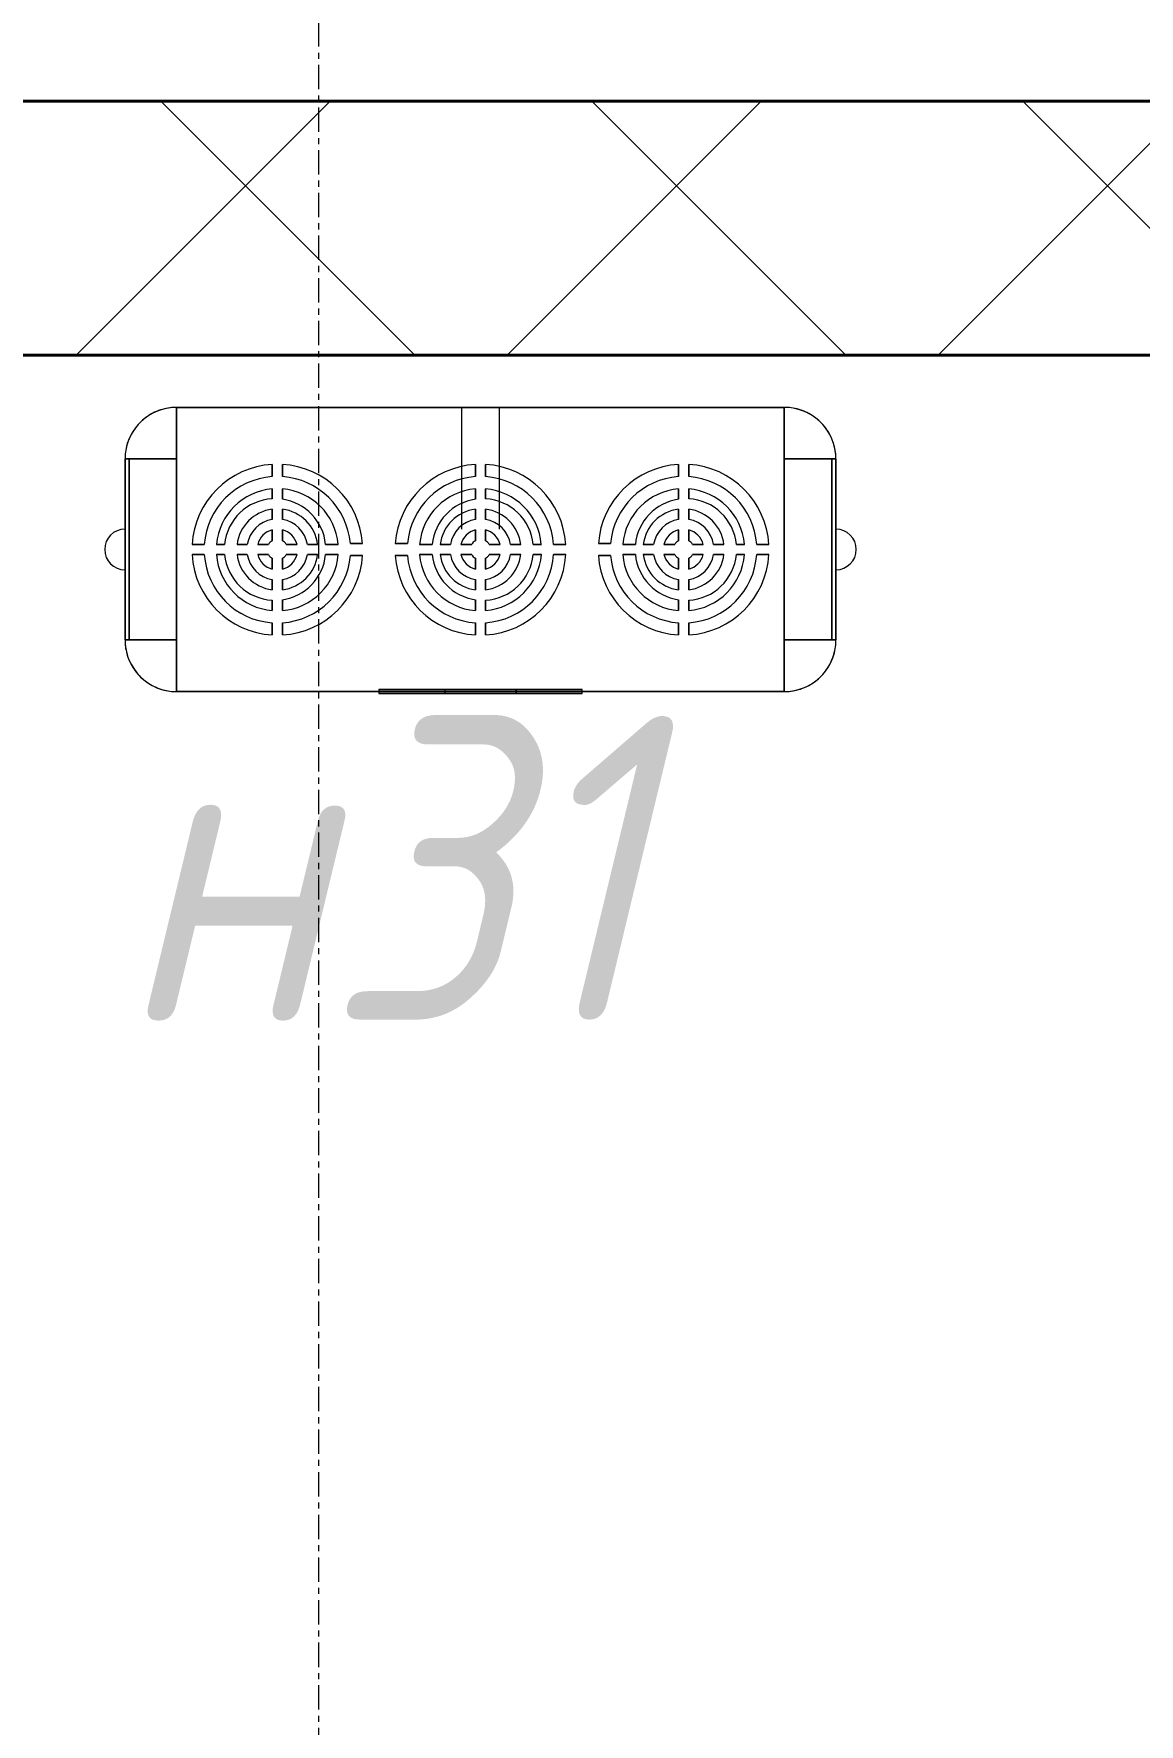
# Model space of a CAD drawing. Header units: millimetres. Extents: x -32954 to 151739, y -65671 to 56243.
# Drawn here: x -22590 to -22046, y -8394 to -7562 of the extents above; entities that cross this region are included whole.
import ezdxf

# ---------------------------------------------------------------- set-up
doc = ezdxf.new("R2010")
doc.units = ezdxf.units.MM
doc.linetypes.add('ADSK_Линия сетки', pattern=[21, 12, -3, 3, -3])
for name, color, linetype, lineweight in [('M-EQPM', 7, 'Continuous', 9), ('M-EQPM-IDEN', 7, 'Continuous', 9), ('Оси', 7, 'Continuous', 9), ('Стены разрез', 7, 'Continuous', 40)]:
    doc.layers.add(name, color=color, linetype=linetype, lineweight=lineweight)
doc.styles.add('GOST Common_I', font='GOST_Common Italic.ttf', dxfattribs={"width": 0.9, "height": 150})

# ---------------------------------------------------------------- blocks, each defined once
blk = doc.blocks.new('Н05-Н31_Бактерицидный облучатель_Дезар-3_5 - Н31_Дезар-5-8000921-О_ТХ_Подвал')
at = {"layer": 'M-EQPM'}
for p, q in [((-44.57, 173), (-44.57, 175)), ((-44.57, 175), (-44.57, 149.57)), ((44.57, 175), (-44.57, 175)), ((44.57, 175), (-44.57, 175)), ((-44.57, 149.57), (-44.57, 175)), ((-44.57, 175), (-44.57, 173)), ((-44.57, 175), (44.57, 175)), ((-44.57, 149.57), (-44.57, 175)), ((-44.57, 175), (-44.57, 149.57)), ((-44.57, 173), (-44.57, 175)), ((-44.57, 175), (-44.57, 173)), ((44.57, 175), (-44.57, 175)), ((-44.57, 175), (44.57, 175)), ((-44.57, 173), (-44.57, 175)), ((-44.57, 175), (-44.57, 173)), ((-44.57, 149.57), (-44.57, 175)), ((-44.57, 175), (-44.57, 149.57)), ((-10, 175), (10, 175)), ((10, 175), (-10, 175)), ((-10, 175), (10, 175)), ((10, 175), (-10, 175)), ((-10, 175), (10, 175)), ((10, 175), (-10, 175)), ((44.57, 149.57), (44.57, 175)), ((44.57, 175), (44.57, 173)), ((44.57, 173), (44.57, 175)), ((44.57, 175), (44.57, 149.57)), ((44.57, 149.57), (44.57, 175)), ((44.57, 175), (44.57, 149.57)), ((44.57, 175), (44.57, 173)), ((44.57, 173), (44.57, 175)), ((44.57, 175), (44.57, 173)), ((44.57, 173), (44.57, 175)), ((44.57, 149.57), (44.57, 175)), ((44.57, 175), (44.57, 149.57)), ((-44.57, 149.57), (-44.57, 173)), ((44.57, 173), (-44.57, 173)), ((44.57, 173), (-44.57, 173)), ((-44.57, 173), (-44.57, 149.57)), ((-44.57, 173), (44.57, 173)), ((-44.57, 173), (44.57, 173)), ((44.57, 173), (-44.57, 173)), ((-44.57, 173), (44.57, 173)), ((-44.57, 173), (44.57, 173)), ((44.57, 173), (-44.57, 173)), ((44.57, 173), (44.57, 149.57)), ((44.57, 149.57), (44.57, 173)), ((-44.57, 149.57), (-70, 149.57)), ((-70, 149.57), (-44.57, 149.57)), ((-70, 149.57), (-70, -149.57)), ((-70, -149.57), (-70, 149.57)), ((-70, 149.57), (-70, -149.57)), ((70, 149.57), (-70, 149.57)), ((-70, 149.57), (-44.57, 149.57)), ((-70, 149.57), (-70, -149.57)), ((-44.57, 149.57), (-70, 149.57)), ((-70, 149.57), (-44.57, 149.57)), ((-44.57, 149.57), (-70, 149.57)), ((-70, 149.57), (70, 149.57)), ((-70, -149.57), (-70, 149.57)), ((44.57, 149.57), (-44.57, 149.57)), ((-44.57, 149.57), (44.57, 149.57)), ((44.57, 149.57), (-44.57, 149.57)), ((-44.57, 149.57), (44.57, 149.57)), ((-44.57, 149.57), (44.57, 149.57)), ((44.57, 149.57), (-44.57, 149.57)), ((-2.5, 141.99), (-2.5, 135.98)), ((-2.5, 135.98), (-2.5, 141.99)), ((-2.5, 135.98), (-2.5, 141.99)), ((-2.5, 141.99), (-2.5, 135.98)), ((2.5, 135.99), (2.5, 142)), ((2.5, 142), (2.5, 135.99)), ((2.5, 142), (2.5, 135.99)), ((2.5, 135.99), (2.5, 142)), ((44.57, 149.57), (70, 149.57)), ((70, 149.57), (44.57, 149.57)), ((44.57, 149.57), (70, 149.57)), ((44.57, 149.57), (70, 149.57)), ((70, 149.57), (44.57, 149.57)), ((70, 149.57), (44.57, 149.57)), ((70, -149.57), (70, 149.57)), ((70, 149.57), (70, -149.57)), ((70, -149.57), (70, 149.57)), ((70, 149.57), (70, -149.57)), ((70, -149.57), (70, 149.57)), ((-2.5, 129.96), (-2.5, 126)), ((-2.5, 126), (-2.5, 129.96)), ((-2.5, 126), (-2.5, 129.96)), ((-2.5, 129.96), (-2.5, 126)), ((2.5, 126), (2.5, 129.98)), ((2.5, 129.98), (2.5, 126)), ((2.5, 129.98), (2.5, 126)), ((2.5, 126), (2.5, 129.98)), ((-2.5, 119.84), (-2.5, 114.79)), ((-2.5, 114.79), (-2.5, 119.84)), ((-2.5, 114.79), (-2.5, 119.84)), ((-2.5, 119.84), (-2.5, 114.79)), ((2.5, 114.79), (2.5, 119.84)), ((2.5, 119.84), (2.5, 114.79)), ((2.5, 119.84), (2.5, 114.79)), ((2.5, 114.79), (2.5, 119.84)), ((-2.5, 109.68), (-2.5, 104.33)), ((-2.5, 104.33), (-2.5, 109.68)), ((-2.5, 104.33), (-2.5, 109.68)), ((-2.5, 109.68), (-2.5, 104.33)), ((2.5, 104.33), (2.5, 109.68)), ((2.5, 109.68), (2.5, 104.33)), ((2.5, 109.68), (2.5, 104.33)), ((2.5, 104.33), (2.5, 109.68)), ((-35.87, 102.51), (-41.88, 102.51)), ((-41.88, 102.51), (-35.87, 102.51)), ((-41.88, 102.51), (-35.87, 102.51)), ((-35.87, 102.51), (-41.88, 102.51)), ((-24.96, 102.51), (-29.85, 102.51)), ((-29.85, 102.51), (-24.96, 102.51)), ((-29.85, 102.51), (-24.96, 102.51)), ((-24.96, 102.51), (-29.85, 102.51)), ((-14.79, 102.5), (-19.84, 102.5)), ((-19.84, 102.5), (-14.79, 102.5)), ((-19.84, 102.5), (-14.79, 102.5)), ((-14.79, 102.5), (-19.84, 102.5)), ((-4.33, 102.5), (-9.68, 102.5)), ((-9.68, 102.5), (-4.33, 102.5)), ((-9.68, 102.5), (-4.33, 102.5)), ((-4.33, 102.5), (-9.68, 102.5)), ((9.68, 102.5), (4.33, 102.5)), ((4.33, 102.5), (9.68, 102.5)), ((4.33, 102.5), (9.68, 102.5)), ((9.68, 102.5), (4.33, 102.5)), ((19.84, 102.5), (14.79, 102.5)), ((14.79, 102.5), (19.84, 102.5)), ((14.79, 102.5), (19.84, 102.5)), ((19.84, 102.5), (14.79, 102.5)), ((30.08, 102.51), (24.96, 102.51)), ((24.96, 102.51), (30.08, 102.51)), ((24.96, 102.51), (30.08, 102.51)), ((30.08, 102.51), (24.96, 102.51)), ((42.11, 102.51), (36.1, 102.51)), ((36.1, 102.51), (42.11, 102.51)), ((36.1, 102.51), (42.11, 102.51)), ((42.11, 102.51), (36.1, 102.51)), ((-41.88, 97.51), (-35.87, 97.51)), ((-35.87, 97.51), (-41.88, 97.51)), ((-35.87, 97.51), (-41.88, 97.51)), ((-41.88, 97.51), (-35.87, 97.51)), ((-29.85, 97.51), (-24.74, 97.51)), ((-24.74, 97.51), (-29.85, 97.51)), ((-24.74, 97.51), (-29.85, 97.51)), ((-29.85, 97.51), (-24.74, 97.51)), ((-19.84, 97.5), (-14.79, 97.5)), ((-14.79, 97.5), (-19.84, 97.5)), ((-14.79, 97.5), (-19.84, 97.5)), ((-19.84, 97.5), (-14.79, 97.5)), ((-9.68, 97.5), (-4.33, 97.5)), ((-4.33, 97.5), (-9.68, 97.5)), ((-4.33, 97.5), (-9.68, 97.5)), ((-9.68, 97.5), (-4.33, 97.5)), ((-2.5, 95.67), (-2.5, 90.32)), ((-2.5, 90.32), (-2.5, 95.67)), ((-2.5, 90.32), (-2.5, 95.67)), ((-2.5, 95.67), (-2.5, 90.32)), ((2.5, 90.32), (2.5, 95.67)), ((2.5, 95.67), (2.5, 90.32)), ((2.5, 95.67), (2.5, 90.32)), ((2.5, 90.32), (2.5, 95.67)), ((4.33, 97.5), (9.68, 97.5)), ((9.68, 97.5), (4.33, 97.5)), ((9.68, 97.5), (4.33, 97.5)), ((4.33, 97.5), (9.68, 97.5)), ((14.79, 97.5), (19.84, 97.5)), ((19.84, 97.5), (14.79, 97.5)), ((19.84, 97.5), (14.79, 97.5)), ((14.79, 97.5), (19.84, 97.5)), ((24.74, 97.51), (30.08, 97.51)), ((30.08, 97.51), (24.74, 97.51)), ((30.08, 97.51), (24.74, 97.51)), ((24.74, 97.51), (30.08, 97.51)), ((36.1, 97.51), (42.11, 97.51)), ((42.11, 97.51), (36.1, 97.51)), ((42.11, 97.51), (36.1, 97.51)), ((36.1, 97.51), (42.11, 97.51)), ((-2.5, 85.21), (-2.5, 80.16)), ((-2.5, 80.16), (-2.5, 85.21)), ((-2.5, 80.16), (-2.5, 85.21)), ((-2.5, 85.21), (-2.5, 80.16)), ((2.5, 80.16), (2.5, 85.21)), ((2.5, 85.21), (2.5, 80.16)), ((2.5, 85.21), (2.5, 80.16)), ((2.5, 80.16), (2.5, 85.21)), ((-2.5, 76.25), (-2.5, 70.04)), ((-2.5, 70.04), (-2.5, 76.25)), ((-2.5, 70.04), (-2.5, 76.25)), ((-2.5, 76.25), (-2.5, 70.04)), ((2.5, 70.02), (2.5, 76.25)), ((2.5, 76.25), (2.5, 70.02)), ((2.5, 76.25), (2.5, 70.02)), ((2.5, 70.02), (2.5, 76.25)), ((-3.02, 64.07), (-3.02, 58.05)), ((-3.02, 58.05), (-3.02, 64.07)), ((-3.02, 58.05), (-3.02, 64.07)), ((-3.02, 64.07), (-3.02, 58.05)), ((2.98, 58.03), (2.98, 64.04)), ((2.98, 64.04), (2.98, 58.03)), ((2.98, 64.04), (2.98, 58.03)), ((2.98, 58.03), (2.98, 64.04)), ((71, 50), (69, 50)), ((69, 50), (69, -50)), ((69, -50), (69, 50)), ((71, 50), (71, -50)), ((71, -50), (71, 50)), ((-2.5, 41.99), (-2.5, 35.98)), ((-2.5, 35.98), (-2.5, 41.99)), ((-2.5, 35.98), (-2.5, 41.99)), ((-2.5, 41.99), (-2.5, 35.98)), ((2.5, 35.99), (2.5, 42)), ((2.5, 42), (2.5, 35.99)), ((2.5, 42), (2.5, 35.99)), ((2.5, 35.99), (2.5, 42)), ((-2.5, 29.96), (-2.5, 26)), ((-2.5, 26), (-2.5, 29.96)), ((-2.5, 26), (-2.5, 29.96)), ((-2.5, 29.96), (-2.5, 26)), ((2.5, 26), (2.5, 29.98)), ((2.5, 29.98), (2.5, 26)), ((2.5, 29.98), (2.5, 26)), ((2.5, 26), (2.5, 29.98)), ((-2.5, 19.84), (-2.5, 14.79)), ((-2.5, 14.79), (-2.5, 19.84)), ((-2.5, 14.79), (-2.5, 19.84)), ((-2.5, 19.84), (-2.5, 14.79)), ((2.5, 14.79), (2.5, 19.84)), ((2.5, 19.84), (2.5, 14.79)), ((2.5, 19.84), (2.5, 14.79)), ((2.5, 14.79), (2.5, 19.84)), ((69, 17.5), (69, -17.5)), ((69, -17.5), (69, 17.5)), ((71, 17.5), (69, 17.5)), ((69, 17.5), (71, 17.5)), ((69, 17.5), (69, -17.5)), ((69, -17.5), (69, 17.5)), ((71, 17.5), (69, 17.5)), ((69, 17.5), (71, 17.5)), ((71, 17.5), (71, -17.5)), ((71, -17.5), (71, 17.5)), ((71, 17.5), (71, -17.5)), ((71, -17.5), (71, 17.5)), ((-10, 9.31), (-70, 9.31)), ((-2.5, 9.68), (-2.5, 4.33)), ((-2.5, 4.33), (-2.5, 9.68)), ((-2.5, 4.33), (-2.5, 9.68)), ((-2.5, 9.68), (-2.5, 4.33)), ((2.5, 4.33), (2.5, 9.68)), ((2.5, 9.68), (2.5, 4.33)), ((2.5, 9.68), (2.5, 4.33)), ((2.5, 4.33), (2.5, 9.68)), ((-70, 0), (-70, 0)), ((-70, 0), (-70, 0)), ((-35.87, 2.51), (-41.88, 2.51)), ((-41.88, 2.51), (-35.87, 2.51)), ((-41.88, 2.51), (-35.87, 2.51)), ((-35.87, 2.51), (-41.88, 2.51)), ((-24.96, 2.51), (-29.85, 2.51)), ((-29.85, 2.51), (-24.96, 2.51)), ((-29.85, 2.51), (-24.96, 2.51)), ((-24.96, 2.51), (-29.85, 2.51)), ((-14.79, 2.5), (-19.84, 2.5)), ((-19.84, 2.5), (-14.79, 2.5)), ((-19.84, 2.5), (-14.79, 2.5)), ((-14.79, 2.5), (-19.84, 2.5)), ((-10, 0), (-10, 0)), ((-10, 0), (-10, 0)), ((-4.33, 2.5), (-9.68, 2.5)), ((-9.68, 2.5), (-4.33, 2.5)), ((-9.68, 2.5), (-4.33, 2.5)), ((-4.33, 2.5), (-9.68, 2.5)), ((9.68, 2.5), (4.33, 2.5)), ((4.33, 2.5), (9.68, 2.5)), ((4.33, 2.5), (9.68, 2.5)), ((9.68, 2.5), (4.33, 2.5)), ((19.84, 2.5), (14.79, 2.5)), ((14.79, 2.5), (19.84, 2.5)), ((14.79, 2.5), (19.84, 2.5)), ((19.84, 2.5), (14.79, 2.5)), ((30.08, 2.51), (24.96, 2.51)), ((24.96, 2.51), (30.08, 2.51)), ((24.96, 2.51), (30.08, 2.51)), ((30.08, 2.51), (24.96, 2.51)), ((42.11, 2.51), (36.1, 2.51)), ((36.1, 2.51), (42.11, 2.51)), ((36.1, 2.51), (42.11, 2.51)), ((42.11, 2.51), (36.1, 2.51)), ((-41.88, -2.49), (-35.87, -2.49)), ((-35.87, -2.49), (-41.88, -2.49)), ((-35.87, -2.49), (-41.88, -2.49)), ((-41.88, -2.49), (-35.87, -2.49)), ((-29.85, -2.49), (-24.74, -2.49)), ((-24.74, -2.49), (-29.85, -2.49)), ((-24.74, -2.49), (-29.85, -2.49)), ((-29.85, -2.49), (-24.74, -2.49)), ((-19.84, -2.5), (-14.79, -2.5)), ((-14.79, -2.5), (-19.84, -2.5)), ((-14.79, -2.5), (-19.84, -2.5)), ((-19.84, -2.5), (-14.79, -2.5)), ((-9.68, -2.5), (-4.33, -2.5)), ((-4.33, -2.5), (-9.68, -2.5)), ((-4.33, -2.5), (-9.68, -2.5)), ((-9.68, -2.5), (-4.33, -2.5)), ((-2.5, -4.33), (-2.5, -9.68)), ((-2.5, -9.68), (-2.5, -4.33)), ((-2.5, -9.68), (-2.5, -4.33)), ((-2.5, -4.33), (-2.5, -9.68)), ((2.5, -9.68), (2.5, -4.33)), ((2.5, -4.33), (2.5, -9.68)), ((2.5, -4.33), (2.5, -9.68)), ((2.5, -9.68), (2.5, -4.33)), ((4.33, -2.5), (9.68, -2.5)), ((9.68, -2.5), (4.33, -2.5)), ((9.68, -2.5), (4.33, -2.5)), ((4.33, -2.5), (9.68, -2.5)), ((14.79, -2.5), (19.84, -2.5)), ((19.84, -2.5), (14.79, -2.5)), ((19.84, -2.5), (14.79, -2.5)), ((14.79, -2.5), (19.84, -2.5)), ((24.74, -2.49), (30.08, -2.49)), ((30.08, -2.49), (24.74, -2.49)), ((30.08, -2.49), (24.74, -2.49)), ((24.74, -2.49), (30.08, -2.49)), ((36.1, -2.49), (42.11, -2.49)), ((42.11, -2.49), (36.1, -2.49)), ((42.11, -2.49), (36.1, -2.49)), ((36.1, -2.49), (42.11, -2.49)), ((-70, -9.31), (-10, -9.31)), ((-2.5, -14.79), (-2.5, -19.84)), ((-2.5, -19.84), (-2.5, -14.79)), ((-2.5, -19.84), (-2.5, -14.79)), ((-2.5, -14.79), (-2.5, -19.84)), ((2.5, -19.84), (2.5, -14.79)), ((2.5, -14.79), (2.5, -19.84)), ((2.5, -14.79), (2.5, -19.84)), ((2.5, -19.84), (2.5, -14.79)), ((-2.5, -23.75), (-2.5, -29.96)), ((-2.5, -29.96), (-2.5, -23.75)), ((-2.5, -29.96), (-2.5, -23.75)), ((-2.5, -23.75), (-2.5, -29.96)), ((2.5, -29.98), (2.5, -23.75)), ((2.5, -23.75), (2.5, -29.98)), ((2.5, -23.75), (2.5, -29.98)), ((2.5, -29.98), (2.5, -23.75)), ((69, -17.5), (71, -17.5)), ((69, -17.5), (71, -17.5)), ((69, -17.5), (71, -17.5)), ((69, -17.5), (71, -17.5)), ((-3.02, -35.93), (-3.02, -41.95)), ((-3.02, -41.95), (-3.02, -35.93)), ((-3.02, -41.95), (-3.02, -35.93)), ((-3.02, -35.93), (-3.02, -41.95)), ((2.98, -41.97), (2.98, -35.96)), ((2.98, -35.96), (2.98, -41.97)), ((2.98, -35.96), (2.98, -41.97)), ((2.98, -41.97), (2.98, -35.96)), ((-3.02, -58.05), (-3.02, -64.07)), ((-3.02, -64.07), (-3.02, -58.05)), ((-3.02, -64.07), (-3.02, -58.05)), ((-3.02, -58.05), (-3.02, -64.07)), ((2.98, -64.04), (2.98, -58.03)), ((2.98, -58.03), (2.98, -64.04)), ((2.98, -58.03), (2.98, -64.04)), ((2.98, -64.04), (2.98, -58.03)), ((69, -50), (71, -50)), ((-2.5, -70.04), (-2.5, -76.25)), ((-2.5, -76.25), (-2.5, -70.04)), ((-2.5, -76.25), (-2.5, -70.04)), ((-2.5, -70.04), (-2.5, -76.25)), ((2.5, -76.25), (2.5, -70.02)), ((2.5, -70.02), (2.5, -76.25)), ((2.5, -70.02), (2.5, -76.25)), ((2.5, -76.25), (2.5, -70.02)), ((-2.5, -80.16), (-2.5, -85.21)), ((-2.5, -85.21), (-2.5, -80.16)), ((-2.5, -85.21), (-2.5, -80.16)), ((-2.5, -80.16), (-2.5, -85.21)), ((2.5, -85.21), (2.5, -80.16)), ((2.5, -80.16), (2.5, -85.21)), ((2.5, -80.16), (2.5, -85.21)), ((2.5, -85.21), (2.5, -80.16)), ((-2.5, -90.32), (-2.5, -95.67)), ((-2.5, -95.67), (-2.5, -90.32)), ((-2.5, -95.67), (-2.5, -90.32)), ((-2.5, -90.32), (-2.5, -95.67)), ((2.5, -95.67), (2.5, -90.32)), ((2.5, -90.32), (2.5, -95.67)), ((2.5, -90.32), (2.5, -95.67)), ((2.5, -95.67), (2.5, -90.32)), ((-35.87, -97.51), (-41.88, -97.51)), ((-41.88, -97.51), (-35.87, -97.51)), ((-41.88, -97.51), (-35.87, -97.51)), ((-35.87, -97.51), (-41.88, -97.51)), ((-24.74, -97.51), (-29.85, -97.51)), ((-29.85, -97.51), (-24.74, -97.51)), ((-29.85, -97.51), (-24.74, -97.51)), ((-24.74, -97.51), (-29.85, -97.51)), ((-14.79, -97.5), (-19.84, -97.5)), ((-19.84, -97.5), (-14.79, -97.5)), ((-19.84, -97.5), (-14.79, -97.5)), ((-14.79, -97.5), (-19.84, -97.5)), ((-4.33, -97.5), (-9.68, -97.5)), ((-9.68, -97.5), (-4.33, -97.5)), ((-9.68, -97.5), (-4.33, -97.5)), ((-4.33, -97.5), (-9.68, -97.5)), ((9.68, -97.5), (4.33, -97.5)), ((4.33, -97.5), (9.68, -97.5)), ((4.33, -97.5), (9.68, -97.5)), ((9.68, -97.5), (4.33, -97.5)), ((19.84, -97.5), (14.79, -97.5)), ((14.79, -97.5), (19.84, -97.5)), ((14.79, -97.5), (19.84, -97.5)), ((19.84, -97.5), (14.79, -97.5)), ((30.08, -97.51), (24.74, -97.51)), ((24.74, -97.51), (30.08, -97.51)), ((24.74, -97.51), (30.08, -97.51)), ((30.08, -97.51), (24.74, -97.51)), ((42.11, -97.51), (36.1, -97.51)), ((36.1, -97.51), (42.11, -97.51)), ((36.1, -97.51), (42.11, -97.51)), ((42.11, -97.51), (36.1, -97.51)), ((-41.88, -102.51), (-35.87, -102.51)), ((-35.87, -102.51), (-41.88, -102.51)), ((-35.87, -102.51), (-41.88, -102.51)), ((-41.88, -102.51), (-35.87, -102.51)), ((-29.85, -102.51), (-24.96, -102.51)), ((-24.96, -102.51), (-29.85, -102.51)), ((-24.96, -102.51), (-29.85, -102.51)), ((-29.85, -102.51), (-24.96, -102.51)), ((-19.84, -102.5), (-14.79, -102.5)), ((-14.79, -102.5), (-19.84, -102.5)), ((-14.79, -102.5), (-19.84, -102.5)), ((-19.84, -102.5), (-14.79, -102.5)), ((-9.68, -102.5), (-4.33, -102.5)), ((-4.33, -102.5), (-9.68, -102.5)), ((-4.33, -102.5), (-9.68, -102.5)), ((-9.68, -102.5), (-4.33, -102.5)), ((-2.5, -104.33), (-2.5, -109.68)), ((-2.5, -109.68), (-2.5, -104.33)), ((-2.5, -109.68), (-2.5, -104.33)), ((-2.5, -104.33), (-2.5, -109.68)), ((2.5, -109.68), (2.5, -104.33)), ((2.5, -104.33), (2.5, -109.68)), ((2.5, -104.33), (2.5, -109.68)), ((2.5, -109.68), (2.5, -104.33)), ((4.33, -102.5), (9.68, -102.5)), ((9.68, -102.5), (4.33, -102.5)), ((9.68, -102.5), (4.33, -102.5)), ((4.33, -102.5), (9.68, -102.5)), ((14.79, -102.5), (19.84, -102.5)), ((19.84, -102.5), (14.79, -102.5)), ((19.84, -102.5), (14.79, -102.5)), ((14.79, -102.5), (19.84, -102.5)), ((24.96, -102.51), (30.08, -102.51)), ((30.08, -102.51), (24.96, -102.51)), ((30.08, -102.51), (24.96, -102.51)), ((24.96, -102.51), (30.08, -102.51)), ((36.1, -102.51), (42.11, -102.51)), ((42.11, -102.51), (36.1, -102.51)), ((42.11, -102.51), (36.1, -102.51)), ((36.1, -102.51), (42.11, -102.51)), ((-2.5, -114.79), (-2.5, -119.84)), ((-2.5, -119.84), (-2.5, -114.79)), ((-2.5, -119.84), (-2.5, -114.79)), ((-2.5, -114.79), (-2.5, -119.84)), ((2.5, -119.84), (2.5, -114.79)), ((2.5, -114.79), (2.5, -119.84)), ((2.5, -114.79), (2.5, -119.84)), ((2.5, -119.84), (2.5, -114.79)), ((-2.5, -126), (-2.5, -129.96)), ((-2.5, -129.96), (-2.5, -126)), ((-2.5, -129.96), (-2.5, -126)), ((-2.5, -126), (-2.5, -129.96)), ((2.5, -129.98), (2.5, -126)), ((2.5, -126), (2.5, -129.98)), ((2.5, -126), (2.5, -129.98)), ((2.5, -129.98), (2.5, -126)), ((-2.5, -135.98), (-2.5, -141.99)), ((-2.5, -141.99), (-2.5, -135.98)), ((-2.5, -141.99), (-2.5, -135.98)), ((-2.5, -135.98), (-2.5, -141.99)), ((2.5, -142), (2.5, -135.99)), ((2.5, -135.99), (2.5, -142)), ((2.5, -135.99), (2.5, -142)), ((2.5, -142), (2.5, -135.99)), ((-44.57, -149.57), (-70, -149.57)), ((-70, -149.57), (-44.57, -149.57)), ((-44.57, -149.57), (-70, -149.57)), ((-70, -149.57), (70, -149.57)), ((70, -149.57), (-70, -149.57)), ((-70, -149.57), (-44.57, -149.57)), ((-44.57, -149.57), (-70, -149.57)), ((-70, -149.57), (-44.57, -149.57)), ((-44.57, -149.57), (-44.57, -173)), ((-44.57, -175), (-44.57, -149.57)), ((44.57, -149.57), (-44.57, -149.57)), ((-44.57, -149.57), (44.57, -149.57)), ((-44.57, -149.57), (-44.57, -175)), ((-44.57, -175), (-44.57, -149.57)), ((-44.57, -149.57), (-44.57, -175)), ((-44.57, -173), (-44.57, -149.57)), ((44.57, -149.57), (-44.57, -149.57)), ((-44.57, -149.57), (44.57, -149.57)), ((44.57, -149.57), (-44.57, -149.57)), ((-44.57, -149.57), (44.57, -149.57)), ((-44.57, -149.57), (-44.57, -175)), ((-44.57, -175), (-44.57, -149.57)), ((44.57, -149.57), (44.57, -175)), ((44.57, -173), (44.57, -149.57)), ((44.57, -149.57), (70, -149.57)), ((70, -149.57), (44.57, -149.57)), ((44.57, -149.57), (44.57, -175)), ((44.57, -175), (44.57, -149.57)), ((44.57, -149.57), (44.57, -173)), ((44.57, -175), (44.57, -149.57)), ((70, -149.57), (44.57, -149.57)), ((44.57, -149.57), (70, -149.57)), ((44.57, -149.57), (70, -149.57)), ((70, -149.57), (44.57, -149.57)), ((44.57, -149.57), (44.57, -175)), ((44.57, -175), (44.57, -149.57)), ((-44.57, -173), (-44.57, -175)), ((44.57, -173), (-44.57, -173)), ((44.57, -173), (-44.57, -173)), ((-44.57, -175), (-44.57, -173)), ((-44.57, -173), (44.57, -173)), ((-44.57, -173), (44.57, -173)), ((-44.57, -175), (-44.57, -173)), ((-44.57, -173), (44.57, -173)), ((44.57, -173), (-44.57, -173)), ((-44.57, -173), (-44.57, -175)), ((44.57, -173), (-44.57, -173)), ((-44.57, -175), (-44.57, -173)), ((-44.57, -173), (44.57, -173)), ((-44.57, -173), (-44.57, -175)), ((44.57, -175), (44.57, -173)), ((44.57, -173), (44.57, -175)), ((44.57, -173), (44.57, -175)), ((44.57, -175), (44.57, -173)), ((44.57, -173), (44.57, -175)), ((44.57, -175), (44.57, -173)), ((-44.57, -175), (44.57, -175)), ((44.57, -175), (-44.57, -175)), ((-44.57, -175), (44.57, -175)), ((-44.57, -175), (44.57, -175)), ((44.57, -175), (-44.57, -175)), ((10, -175), (-10, -175)), ((-10, -175), (10, -175)), ((10, -175), (-10, -175)), ((-10, -175), (10, -175)), ((10, -175), (-10, -175)), ((-10, -175), (10, -175))]:
    blk.add_line(p, q, dxfattribs=at)
at = {"layer": 'M-EQPM', "flags": 128}
for points in [[(-44.57, 175), (-45.59, 174.98), (-46.61, 174.92), (-47.62, 174.82), (-48.62, 174.68), (-49.63, 174.49), (-50.62, 174.27), (-51.6, 174.01), (-52.57, 173.71), (-53.53, 173.37), (-54.48, 172.99), (-55.4, 172.58), (-56.32, 172.13), (-57.21, 171.64), (-58.08, 171.12), (-58.93, 170.56), (-59.76, 169.97), (-60.56, 169.34), (-61.34, 168.69), (-62.09, 168), (-62.81, 167.29), (-63.51, 166.54), (-64.17, 165.77), (-64.8, 164.98), (-65.4, 164.16), (-65.97, 163.31), (-66.5, 162.45), (-67, 161.56), (-67.46, 160.65), (-67.88, 159.73), (-68.27, 158.79), (-68.62, 157.83), (-68.93, 156.86), (-69.2, 155.88), (-69.44, 154.89), (-69.63, 153.9), (-69.78, 152.89), (-69.9, 151.88), (-69.97, 150.87), (-70, 149.85), (-70, 149.57)], [(70, 149.57), (69.98, 150.59), (69.92, 151.61), (69.82, 152.62), (69.68, 153.62), (69.49, 154.63), (69.27, 155.62), (69.01, 156.6), (68.71, 157.57), (68.37, 158.53), (67.99, 159.48), (67.58, 160.4), (67.13, 161.32), (66.64, 162.21), (66.12, 163.08), (65.56, 163.93), (64.97, 164.76), (64.34, 165.56), (63.69, 166.34), (63, 167.09), (62.29, 167.81), (61.54, 168.51), (60.77, 169.17), (59.98, 169.8), (59.16, 170.4), (58.31, 170.97), (57.45, 171.5), (56.56, 172), (55.65, 172.46), (54.73, 172.88), (53.79, 173.27), (52.83, 173.62), (51.86, 173.93), (50.88, 174.2), (49.89, 174.44), (48.9, 174.63), (47.89, 174.78), (46.88, 174.9), (45.87, 174.97), (44.85, 175), (44.57, 175)], [(-70, -149.57), (-69.98, -150.59), (-69.92, -151.61), (-69.82, -152.62), (-69.68, -153.62), (-69.49, -154.63), (-69.27, -155.62), (-69.01, -156.6), (-68.71, -157.57), (-68.37, -158.53), (-67.99, -159.48), (-67.58, -160.4), (-67.13, -161.32), (-66.64, -162.21), (-66.12, -163.08), (-65.56, -163.93), (-64.97, -164.76), (-64.34, -165.56), (-63.69, -166.34), (-63, -167.09), (-62.29, -167.81), (-61.54, -168.51), (-60.77, -169.17), (-59.98, -169.8), (-59.16, -170.4), (-58.31, -170.97), (-57.45, -171.5), (-56.56, -172), (-55.65, -172.46), (-54.73, -172.88), (-53.79, -173.27), (-52.83, -173.62), (-51.86, -173.93), (-50.88, -174.2), (-49.89, -174.44), (-48.9, -174.63), (-47.89, -174.78), (-46.88, -174.9), (-45.87, -174.97), (-44.85, -175), (-44.57, -175)], [(44.57, -175), (45.59, -174.98), (46.61, -174.92), (47.62, -174.82), (48.62, -174.68), (49.63, -174.49), (50.62, -174.27), (51.6, -174.01), (52.57, -173.71), (53.53, -173.37), (54.48, -172.99), (55.4, -172.58), (56.32, -172.13), (57.21, -171.64), (58.08, -171.12), (58.93, -170.56), (59.76, -169.97), (60.56, -169.34), (61.34, -168.69), (62.09, -168), (62.81, -167.29), (63.51, -166.54), (64.17, -165.77), (64.8, -164.98), (65.4, -164.16), (65.97, -163.31), (66.5, -162.45), (67, -161.56), (67.46, -160.65), (67.88, -159.73), (68.27, -158.79), (68.62, -157.83), (68.93, -156.86), (69.2, -155.88), (69.44, -154.89), (69.63, -153.9), (69.78, -152.89), (69.9, -151.88), (69.97, -150.87), (70, -149.85), (70, -149.57)]]:
    blk.add_lwpolyline(points, dxfattribs=at)
at = {"layer": 'M-EQPM'}
for centre, radius, start, end in [((0, 175), 10, 360, 180), ((0, 175), 10, 0, 180), ((0, 175), 10, 360, 180), ((0, 175), 10, 0, 180), ((0, 175), 10, 360, 180), ((0, 175), 10, 360, 180), ((-44.57, 149.57), 25.43, 90, 180), ((-44.57, 149.57), 25.43, 90, 180), ((-44.57, 149.57), 25.43, 90, 180), ((-44.57, 149.57), 25.43, 90, 180), ((44.57, 149.57), 25.43, 0, 90), ((44.57, 149.57), 25.43, 360, 90), ((44.57, 149.57), 25.43, 0, 90), ((44.57, 149.57), 25.43, 360, 90), ((0.11, 100), 42.07, 93.56128, 176.58632), ((0.11, 100), 42.07, 93.56128, 176.58632), ((0.11, 100), 42.07, 93.56128, 176.58632), ((0.11, 100), 42.07, 93.56128, 176.58632), ((0.11, 100), 42.07, 3.41368, 86.74793), ((0.11, 100), 42.07, 3.41368, 86.74793), ((0.11, 100), 42.07, 3.41368, 86.74793), ((0.11, 100), 42.07, 3.41368, 86.74793), ((0.11, 100), 36.07, 94.15462, 176.01765), ((0.11, 100), 36.07, 94.15462, 176.01765), ((0.11, 100), 36.07, 94.15462, 176.01765), ((0.11, 100), 36.07, 94.15462, 176.01765), ((0.11, 100), 36.07, 3.98235, 86.20626), ((0.11, 100), 36.07, 3.98235, 86.20626), ((0.11, 100), 36.07, 3.98235, 86.20626), ((0.11, 100), 36.07, 3.98235, 86.20626), ((0.11, 100), 30.07, 94.98548, 175.22138), ((0.11, 100), 30.07, 94.98548, 175.22138), ((0.11, 100), 30.07, 94.98548, 175.22138), ((0.11, 100), 30.07, 94.98548, 175.22138), ((0, 101.13), 25, 95.7391, 176.8404), ((0, 101.13), 25, 95.7391, 176.8404), ((0, 101.13), 25, 95.7391, 176.8404), ((0, 101.13), 25, 95.7391, 176.8404), ((0.11, 100), 30.07, 4.77862, 85.44785), ((0.11, 100), 30.07, 4.77862, 85.44785), ((0.11, 100), 30.07, 4.77862, 85.44785), ((0.11, 100), 30.07, 4.77862, 85.44785), ((0, 101.13), 25, 3.1596, 84.2609), ((0, 101.13), 25, 3.1596, 84.2609), ((0, 101.13), 25, 3.1596, 84.2609), ((0, 101.13), 25, 3.1596, 84.2609), ((0, 100), 20, 97.18076, 172.81925), ((0, 100), 20, 97.18076, 172.81925), ((0, 100), 20, 97.18076, 172.81925), ((0, 100), 20, 97.18076, 172.81925), ((0, 100), 20, 7.18075, 82.81924), ((0, 100), 20, 7.18075, 82.81924), ((0, 100), 20, 7.18075, 82.81924), ((0, 100), 20, 7.18075, 82.81924), ((0, 100), 15, 99.59407, 170.40593), ((0, 100), 15, 99.59407, 170.40593), ((0, 100), 15, 99.59407, 170.40593), ((0, 100), 15, 99.59407, 170.40593), ((0, 100), 10, 104.47781, 165.52695), ((0, 100), 10, 104.47781, 165.52695), ((0, 100), 10, 104.47781, 165.52695), ((0, 100), 10, 104.47781, 165.52695), ((0, 100), 15, 9.59406, 80.40593), ((0, 100), 15, 9.59406, 80.40593), ((0, 100), 15, 9.59406, 80.40593), ((0, 100), 15, 9.59406, 80.40593), ((0, 100), 10, 14.47305, 75.52219), ((0, 100), 10, 14.47305, 75.52219), ((0, 100), 10, 14.47305, 75.52219), ((0, 100), 10, 14.47305, 75.52219), ((0, 100), 5, 120.00266, 150.00798), ((0, 100), 5, 120.00266, 150.00798), ((0, 100), 5, 120.00266, 150.00798), ((0, 100), 5, 120.00266, 150.00798), ((0, 100), 5, 29.99202, 59.99734), ((0, 100), 5, 29.99202, 59.99734), ((0, 100), 5, 29.99202, 59.99734), ((0, 100), 5, 29.99202, 59.99734), ((0.11, 100), 42.07, 183.39972, 265.72684), ((0.11, 100), 42.07, 183.39972, 265.72684), ((0.11, 100), 42.07, 183.39972, 265.72684), ((0.11, 100), 42.07, 183.39972, 265.72684), ((0.11, 100), 36.07, 183.96606, 265.01437), ((0.11, 100), 36.07, 183.96606, 265.01437), ((0.11, 100), 36.07, 183.96606, 265.01437), ((0.11, 100), 36.07, 183.96606, 265.01437), ((0.11, 100), 30.07, 184.75908, 265.01437), ((0.11, 100), 30.07, 184.75908, 265.01437), ((0.11, 100), 30.07, 184.75908, 265.01437), ((0.11, 100), 30.07, 184.75908, 265.01437), ((0, 101.13), 25, 188.3307, 264.26065), ((0, 101.13), 25, 188.3307, 264.26065), ((0, 101.13), 25, 188.3307, 264.26065), ((0, 101.13), 25, 188.3307, 264.26065), ((0, 100), 20, 187.18076, 262.81924), ((0, 100), 20, 187.18076, 262.81924), ((0, 100), 20, 187.18076, 262.81924), ((0, 100), 20, 187.18076, 262.81924), ((0, 100), 15, 189.59407, 260.40593), ((0, 100), 15, 189.59407, 260.40593), ((0, 100), 15, 189.59407, 260.40593), ((0, 100), 15, 189.59407, 260.40593), ((0, 100), 10, 194.47752, 255.52249), ((0, 100), 10, 194.47752, 255.52249), ((0, 100), 10, 194.47752, 255.52249), ((0, 100), 10, 194.47752, 255.52249), ((0, 100), 5, 210.00001, 240), ((0, 100), 5, 210.00001, 240), ((0, 100), 5, 210.00001, 240), ((0, 100), 5, 210.00001, 240), ((0, 101.13), 25, 275.73935, 351.6693), ((0.11, 100), 30.07, 274.55228, 355.24092), ((0.11, 100), 30.07, 274.55228, 355.24092), ((0, 101.13), 25, 275.73935, 351.6693), ((0.11, 100), 30.07, 274.55228, 355.24092), ((0, 101.13), 25, 275.73935, 351.6693), ((0, 101.13), 25, 275.73935, 351.6693), ((0.11, 100), 30.07, 274.55228, 355.24092), ((0, 100), 20, 277.18076, 352.81924), ((0, 100), 15, 279.59407, 350.40593), ((0, 100), 10, 284.47751, 345.52248), ((0, 100), 5, 300, 329.99999), ((0, 100), 15, 279.59407, 350.40593), ((0, 100), 20, 277.18076, 352.81924), ((0, 100), 5, 300, 329.99999), ((0, 100), 10, 284.47751, 345.52248), ((0, 100), 15, 279.59407, 350.40593), ((0, 100), 20, 277.18076, 352.81924), ((0, 100), 10, 284.47751, 345.52248), ((0, 100), 5, 300, 329.99999), ((0, 100), 20, 277.18076, 352.81924), ((0, 100), 15, 279.59407, 350.40593), ((0, 100), 10, 284.47751, 345.52248), ((0, 100), 5, 300, 329.99999), ((0.11, 100), 36.07, 274.55228, 356.03394), ((0.11, 100), 42.07, 273.90196, 356.60028), ((0.11, 100), 42.07, 273.90196, 356.60028), ((0.11, 100), 36.07, 274.55228, 356.03394), ((0.11, 100), 42.07, 273.90196, 356.60028), ((0.11, 100), 36.07, 274.55228, 356.03394), ((0.11, 100), 36.07, 274.55228, 356.03394), ((0.11, 100), 42.07, 273.90196, 356.60028), ((0.11, 0), 42.07, 93.56128, 176.58632), ((0.11, 0), 42.07, 93.56128, 176.58632), ((0.11, 0), 42.07, 93.56128, 176.58632), ((0.11, 0), 42.07, 93.56128, 176.58632), ((0.11, 0), 42.07, 3.41368, 86.74793), ((0.11, 0), 42.07, 3.41368, 86.74793), ((0.11, 0), 42.07, 3.41368, 86.74793), ((0.11, 0), 42.07, 3.41368, 86.74793), ((0.11, 0), 36.07, 94.15462, 176.01765), ((0.11, 0), 36.07, 94.15462, 176.01765), ((0.11, 0), 36.07, 94.15462, 176.01765), ((0.11, 0), 36.07, 94.15462, 176.01765), ((0.11, 0), 36.07, 3.98235, 86.20626), ((0.11, 0), 36.07, 3.98235, 86.20626), ((0.11, 0), 36.07, 3.98235, 86.20626), ((0.11, 0), 36.07, 3.98235, 86.20626), ((0.11, 0), 30.07, 94.98548, 175.22138), ((0.11, 0), 30.07, 94.98548, 175.22138), ((0.11, 0), 30.07, 94.98548, 175.22138), ((0.11, 0), 30.07, 94.98548, 175.22138), ((0, 1.13), 25, 95.7391, 176.8404), ((0, 1.13), 25, 95.7391, 176.8404), ((0, 1.13), 25, 95.7391, 176.8404), ((0, 1.13), 25, 95.7391, 176.8404), ((0.11, 0), 30.07, 4.77862, 85.44785), ((0.11, 0), 30.07, 4.77862, 85.44785), ((0.11, 0), 30.07, 4.77862, 85.44785), ((0.11, 0), 30.07, 4.77862, 85.44785), ((0, 1.13), 25, 3.1596, 84.2609), ((0, 1.13), 25, 3.1596, 84.2609), ((0, 1.13), 25, 3.1596, 84.2609), ((0, 1.13), 25, 3.1596, 84.2609), ((0, 0), 20, 97.18076, 172.81925), ((0, 0), 20, 97.18076, 172.81925), ((0, 0), 20, 97.18076, 172.81925), ((0, 0), 20, 97.18076, 172.81925), ((0, 0), 20, 7.18075, 82.81924), ((0, 0), 20, 7.18075, 82.81924), ((0, 0), 20, 7.18075, 82.81924), ((0, 0), 20, 7.18075, 82.81924), ((0, 0), 15, 99.59407, 170.40593), ((0, 0), 15, 99.59407, 170.40593), ((0, 0), 15, 99.59407, 170.40593), ((0, 0), 15, 99.59407, 170.40593), ((0, 0), 10, 104.47781, 165.52695), ((0, 0), 10, 104.47781, 165.52695), ((0, 0), 10, 104.47781, 165.52695), ((0, 0), 10, 104.47781, 165.52695), ((0, 0), 15, 9.59406, 80.40593), ((0, 0), 15, 9.59406, 80.40593), ((0, 0), 15, 9.59406, 80.40593), ((0, 0), 15, 9.59406, 80.40593), ((0, 0), 10, 14.47305, 75.52219), ((0, 0), 10, 14.47305, 75.52219), ((0, 0), 10, 14.47305, 75.52219), ((0, 0), 10, 14.47305, 75.52219), ((0, 0), 5, 120.00266, 150.00798), ((0, 0), 5, 120.00266, 150.00798), ((0, 0), 5, 120.00266, 150.00798), ((0, 0), 5, 120.00266, 150.00798), ((0, 0), 5, 29.99202, 59.99734), ((0, 0), 5, 29.99202, 59.99734), ((0, 0), 5, 29.99202, 59.99734), ((0, 0), 5, 29.99202, 59.99734), ((0.11, 0), 42.07, 183.39972, 265.72684), ((0.11, 0), 42.07, 183.39972, 265.72684), ((0.11, 0), 42.07, 183.39972, 265.72684), ((0.11, 0), 42.07, 183.39972, 265.72684), ((0.11, 0), 36.07, 183.96606, 265.01437), ((0.11, 0), 36.07, 183.96606, 265.01437), ((0.11, 0), 36.07, 183.96606, 265.01437), ((0.11, 0), 36.07, 183.96606, 265.01437), ((0.11, 0), 30.07, 184.75908, 265.01437), ((0.11, 0), 30.07, 184.75908, 265.01437), ((0.11, 0), 30.07, 184.75908, 265.01437), ((0.11, 0), 30.07, 184.75908, 265.01437), ((0, 1.13), 25, 188.3307, 264.26065), ((0, 1.13), 25, 188.3307, 264.26065), ((0, 1.13), 25, 188.3307, 264.26065), ((0, 1.13), 25, 188.3307, 264.26065), ((0, 0), 20, 187.18076, 262.81924), ((0, 0), 20, 187.18076, 262.81924), ((0, 0), 20, 187.18076, 262.81924), ((0, 0), 20, 187.18076, 262.81924), ((0, 0), 15, 189.59407, 260.40593), ((0, 0), 15, 189.59407, 260.40593), ((0, 0), 15, 189.59407, 260.40593), ((0, 0), 15, 189.59407, 260.40593), ((0, 0), 10, 194.47752, 255.52249), ((0, 0), 10, 194.47752, 255.52249), ((0, 0), 10, 194.47752, 255.52249), ((0, 0), 10, 194.47752, 255.52249), ((0, 0), 5, 210.00001, 240), ((0, 0), 5, 210.00001, 240), ((0, 0), 5, 210.00001, 240), ((0, 0), 5, 210.00001, 240), ((0, 1.13), 25, 275.73935, 351.6693), ((0.11, 0), 30.07, 274.55228, 355.24092), ((0.11, 0), 30.07, 274.55228, 355.24092), ((0, 1.13), 25, 275.73935, 351.6693), ((0.11, 0), 30.07, 274.55228, 355.24092), ((0, 1.13), 25, 275.73935, 351.6693), ((0, 1.13), 25, 275.73935, 351.6693), ((0.11, 0), 30.07, 274.55228, 355.24092), ((0, 0), 20, 277.18076, 352.81924), ((0, 0), 15, 279.59407, 350.40593), ((0, 0), 10, 284.47751, 345.52248), ((0, 0), 5, 300, 329.99999), ((0, 0), 15, 279.59407, 350.40593), ((0, 0), 20, 277.18076, 352.81924), ((0, 0), 5, 300, 329.99999), ((0, 0), 10, 284.47751, 345.52248), ((0, 0), 15, 279.59407, 350.40593), ((0, 0), 20, 277.18076, 352.81924), ((0, 0), 10, 284.47751, 345.52248), ((0, 0), 5, 300, 329.99999), ((0, 0), 20, 277.18076, 352.81924), ((0, 0), 15, 279.59407, 350.40593), ((0, 0), 10, 284.47751, 345.52248), ((0, 0), 5, 300, 329.99999), ((0.11, 0), 36.07, 274.55228, 356.03394), ((0.11, 0), 42.07, 273.90196, 356.60028), ((0.11, 0), 42.07, 273.90196, 356.60028), ((0.11, 0), 36.07, 274.55228, 356.03394), ((0.11, 0), 42.07, 273.90196, 356.60028), ((0.11, 0), 36.07, 274.55228, 356.03394), ((0.11, 0), 36.07, 274.55228, 356.03394), ((0.11, 0), 42.07, 273.90196, 356.60028), ((0.11, -100), 42.07, 94.27316, 176.60028), ((0.11, -100), 42.07, 94.27316, 176.60028), ((0.11, -100), 42.07, 94.27316, 176.60028), ((0.11, -100), 42.07, 94.27316, 176.60028), ((0.11, -100), 42.07, 3.39972, 86.09804), ((0.11, -100), 42.07, 3.39972, 86.09804), ((0.11, -100), 42.07, 3.39972, 86.09804), ((0.11, -100), 42.07, 3.39972, 86.09804), ((0.11, -100), 36.07, 94.98562, 176.03394), ((0.11, -100), 36.07, 94.98562, 176.03394), ((0.11, -100), 36.07, 94.98563, 176.03394), ((0.11, -100), 36.07, 94.98563, 176.03394), ((0.11, -100), 36.07, 3.96606, 85.44772), ((0.11, -100), 36.07, 3.96606, 85.44772), ((0.11, -100), 36.07, 3.96606, 85.44772), ((0.11, -100), 36.07, 3.96606, 85.44772), ((0.11, -100), 30.07, 94.98562, 175.24092), ((0.11, -100), 30.07, 94.98562, 175.24092), ((0.11, -100), 30.07, 94.98563, 175.24092), ((0.11, -100), 30.07, 94.98563, 175.24092), ((0.11, -100), 30.07, 4.75908, 85.44772), ((0.11, -100), 30.07, 4.75908, 85.44772), ((0.11, -100), 30.07, 4.75908, 85.44772), ((0.11, -100), 30.07, 4.75908, 85.44772), ((0, -101.13), 25, 95.73935, 171.6693), ((0, -101.13), 25, 95.73935, 171.6693), ((0, -101.13), 25, 95.73935, 171.6693), ((0, -101.13), 25, 95.73935, 171.6693), ((0, -100), 20, 97.18075, 172.81924), ((0, -100), 20, 97.18075, 172.81924), ((0, -100), 20, 97.18076, 172.81924), ((0, -100), 20, 97.18076, 172.81924), ((0, -101.13), 25, 8.3307, 84.26065), ((0, -101.13), 25, 8.3307, 84.26065), ((0, -101.13), 25, 8.3307, 84.26065), ((0, -101.13), 25, 8.3307, 84.26065), ((0, -100), 20, 7.18076, 82.81924), ((0, -100), 20, 7.18076, 82.81924), ((0, -100), 20, 7.18076, 82.81924), ((0, -100), 20, 7.18076, 82.81924), ((0, -100), 15, 99.59406, 170.40593), ((0, -100), 15, 99.59406, 170.40593), ((0, -100), 15, 99.59407, 170.40593), ((0, -100), 15, 99.59407, 170.40593), ((0, -100), 10, 104.47751, 165.52248), ((0, -100), 10, 104.47751, 165.52248), ((0, -100), 10, 104.47751, 165.52248), ((0, -100), 10, 104.47751, 165.52248), ((0, -100), 15, 9.59407, 80.40593), ((0, -100), 15, 9.59407, 80.40593), ((0, -100), 15, 9.59407, 80.40593), ((0, -100), 15, 9.59407, 80.40593), ((0, -100), 10, 14.47752, 75.52249), ((0, -100), 10, 14.47752, 75.52249), ((0, -100), 10, 14.47752, 75.52249), ((0, -100), 10, 14.47752, 75.52249), ((0, -100), 5, 120, 149.99999), ((0, -100), 5, 120, 149.99999), ((0, -100), 5, 120, 149.99999), ((0, -100), 5, 120, 149.99999), ((0, -100), 5, 30.00001, 60), ((0, -100), 5, 30.00001, 60), ((0, -100), 5, 30.00001, 60), ((0, -100), 5, 30.00001, 60), ((0.11, -100), 42.07, 183.41368, 266.43872), ((0.11, -100), 42.07, 183.41368, 266.43872), ((0.11, -100), 42.07, 183.41368, 266.43872), ((0.11, -100), 42.07, 183.41368, 266.43872), ((0.11, -100), 36.07, 183.98235, 265.84538), ((0.11, -100), 36.07, 183.98235, 265.84538), ((0.11, -100), 36.07, 183.98235, 265.84538), ((0.11, -100), 36.07, 183.98235, 265.84538), ((0.11, -100), 30.07, 184.77862, 265.01452), ((0.11, -100), 30.07, 184.77862, 265.01452), ((0.11, -100), 30.07, 184.77862, 265.01452), ((0.11, -100), 30.07, 184.77862, 265.01452), ((0, -101.13), 25, 183.1596, 264.2609), ((0, -101.13), 25, 183.1596, 264.2609), ((0, -101.13), 25, 183.1596, 264.2609), ((0, -101.13), 25, 183.1596, 264.2609), ((0, -100), 20, 187.18075, 262.81924), ((0, -100), 20, 187.18075, 262.81924), ((0, -100), 20, 187.18075, 262.81924), ((0, -100), 20, 187.18075, 262.81924), ((0, -100), 15, 189.59406, 260.40593), ((0, -100), 15, 189.59406, 260.40593), ((0, -100), 15, 189.59407, 260.40593), ((0, -100), 15, 189.59407, 260.40593), ((0, -100), 10, 194.47305, 255.52219), ((0, -100), 10, 194.47305, 255.52219), ((0, -100), 10, 194.47305, 255.52219), ((0, -100), 10, 194.47305, 255.52219), ((0, -100), 5, 209.99202, 239.99734), ((0, -100), 5, 209.99202, 239.99734), ((0, -100), 5, 209.99202, 239.99734), ((0, -100), 5, 209.99202, 239.99734), ((0, -100), 20, 277.18076, 352.81925), ((0, -100), 15, 279.59407, 350.40594), ((0, -100), 5, 300.00266, 330.00798), ((0, -100), 10, 284.47781, 345.52695), ((0, -100), 15, 279.59407, 350.40594), ((0, -100), 20, 277.18076, 352.81925), ((0, -100), 10, 284.47781, 345.52695), ((0, -100), 5, 300.00266, 330.00798), ((0, -100), 15, 279.59407, 350.40594), ((0, -100), 20, 277.18076, 352.81925), ((0, -100), 10, 284.47781, 345.52695), ((0, -100), 5, 300.00266, 330.00798), ((0, -100), 20, 277.18076, 352.81925), ((0, -100), 15, 279.59407, 350.40594), ((0, -100), 5, 300.00266, 330.00798), ((0, -100), 10, 284.47781, 345.52695), ((0.11, -100), 30.07, 274.55215, 355.22138), ((0, -101.13), 25, 275.7391, 356.8404), ((0.11, -100), 42.07, 273.25207, 356.58632), ((0.11, -100), 36.07, 273.79374, 356.01765), ((0.11, -100), 30.07, 274.55215, 355.22138), ((0, -101.13), 25, 275.7391, 356.8404), ((0.11, -100), 36.07, 273.79374, 356.01765), ((0.11, -100), 42.07, 273.25207, 356.58632), ((0.11, -100), 30.07, 274.55215, 355.22138), ((0, -101.13), 25, 275.7391, 356.8404), ((0.11, -100), 36.07, 273.79374, 356.01765), ((0.11, -100), 42.07, 273.25207, 356.58632), ((0, -101.13), 25, 275.7391, 356.8404), ((0.11, -100), 30.07, 274.55215, 355.22138), ((0.11, -100), 42.07, 273.25207, 356.58632), ((0.11, -100), 36.07, 273.79374, 356.01765), ((-44.57, -149.57), 25.43, 180, 270), ((-44.57, -149.57), 25.43, 180, 270), ((-44.57, -149.57), 25.43, 180, 270), ((-44.57, -149.57), 25.43, 180, 270), ((44.57, -149.57), 25.43, 270, 0), ((44.57, -149.57), 25.43, 270, 360), ((44.57, -149.57), 25.43, 270, 360), ((44.57, -149.57), 25.43, 270, 360), ((0, -175), 10, 180, 360), ((0, -175), 10, 180, 360), ((0, -175), 10, 180, 360), ((0, -175), 10, 180, 360), ((0, -175), 10, 180, 360), ((0, -175), 10, 180, 360)]:
    blk.add_arc(centre, radius, start, end, dxfattribs=at)

msp = doc.modelspace()

# ---------------------------------------------------------------- hatches: boundary and pattern name
at = {"layer": 'Стены разрез', "lineweight": 9}
h = msp.add_hatch(dxfattribs=at)
h.set_pattern_fill('FP_2', color=256, style=0, pattern_type=2)
h.set_pattern_definition([(45, (0, 0), (-106.066, 106.066), []), (135, (0, 0), (-106.066, -106.066), [])])
h.paths.add_polyline_path([(-15255, -7720), (-15130, -7720), (-15130, -7595), (-16071.25, -7595), (-16071.25, -7720), (-15755.19, -7720)])
h.paths.add_polyline_path([(-19012.5, -7720), (-18071.25, -7720), (-18071.25, -7595), (-22802.5, -7595), (-22802.5, -7720), (-19590.54, -7720)])
h.paths.add_polyline_path([(-23802.5, -7720), (-23802.5, -7595), (-24487.5, -7595), (-24487.5, -7720), (-23902.5, -7720)])
h.paths.add_polyline_path([(-25487.5, -7720), (-25487.5, -7595), (-27052.5, -7595), (-27052.5, -7720), (-26927.5, -7720)])

# ---------------------------------------------------------------- linework, layer by layer
at = {"layer": 'Оси', "linetype": 'ADSK_Линия сетки'}
msp.add_line((-22450, 4287.86), (-22450, -14500), dxfattribs=at)
at = {"layer": 'Стены разрез'}
for p, q in [((-18071.25, -7595), (-22802.5, -7595)), ((-22802.5, -7720), (-19012.5, -7720))]:
    msp.add_line(p, q, dxfattribs=at)

# ---------------------------------------------------------------- block references
at = {"layer": 'M-EQPM', "rotation": 270}
msp.add_blockref('Н05-Н31_Бактерицидный облучатель_Дезар-3_5 - Н31_Дезар-5-8000921-О_ТХ_Подвал', (-22370.24, -7815.78), dxfattribs=at)

# ---------------------------------------------------------------- texts
at = {"layer": 'M-EQPM-IDEN', "char_height": 150, "attachment_point": 1, "style": 'GOST Common_I'}
for s, insert, width in [('31', (-22446.75, -7897.79), 209.2404), ('\\fGOST Common|b0|i1|c204|p34|;\\W.9;н', (-22547.95, -7897.79), 122.6582)]:
    msp.add_mtext(s, dxfattribs=dict(at, insert=insert, width=width))

doc.saveas('drawing.dxf')
